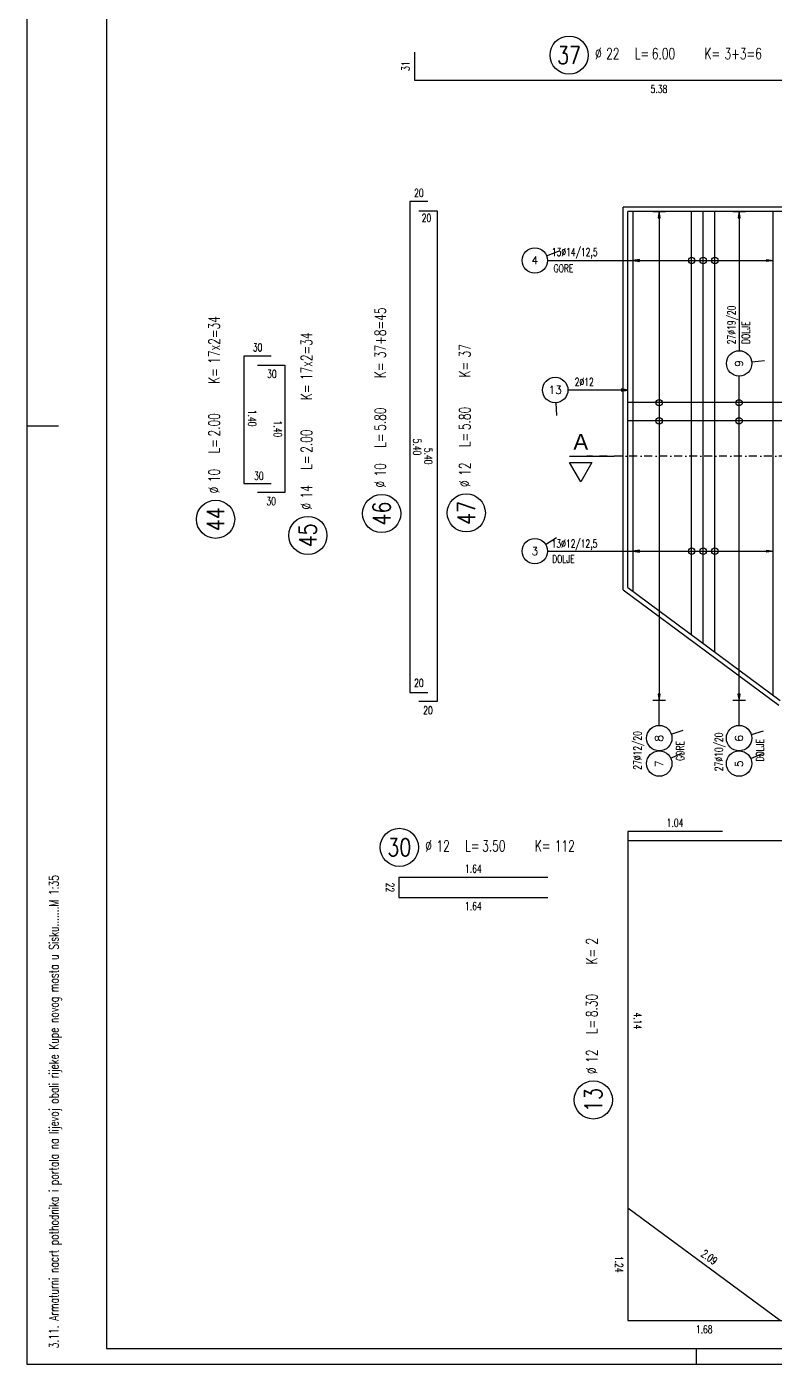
# Model space of a CAD drawing. Extents: x 14889 to 20301, y 1178 to 4297.
# Drawn here: x 14889 to 15711, y 1373 to 2845 of the extents above; entities that cross this region are included whole.
import ezdxf
from ezdxf.enums import TextEntityAlignment as Align

# ---------------------------------------------------------------- set-up
doc = ezdxf.new("R2010")
doc.units = 0
doc.header["$LTSCALE"] = 35
doc.linetypes.add('CENTER', pattern=[0.47, 0.25, -0.1, 0.02, -0.1])
doc.linetypes.add('HIDDEN', pattern=[9.525, 6.35, -3.175])
for name, color, linetype in [('ARM', 1, 'CONTINUOUS'), ('ARM-I', 6, 'CONTINUOUS'), ('BETON', 7, 'CONTINUOUS'), ('BETON TANKO', 40, 'CONTINUOUS'), ('CRTICA', 7, 'CONTINUOUS'), ('FILE', 8, 'CONTINUOUS'), ('KOTE', 4, 'CONTINUOUS'), ('OSI', 2, 'CENTER'), ('TANKO', 8, 'CONTINUOUS'), ('TEKST', 7, 'CONTINUOUS')]:
    doc.layers.add(name, color=color, linetype=linetype)
doc.styles.add('KOTE', font='romans.shx', dxfattribs={"width": 0.7})
doc.styles.add('NASLOV', font='ARIAL.TTF')
doc.styles.get("Standard").update_dxf_attribs({"font": 'romans.shx', "width": 0.9})

# ---------------------------------------------------------------- blocks, each defined once
blk = doc.blocks.new('POZ')
at = {"layer": 'ARM-I'}
blk.add_circle((0, 0), 0.6, dxfattribs=at)
at = {"layer": 'ARM', "width": 0.7}
for s, p in [('%%c', (0.814, -0.125)), ('L=', (2.064, -0.125)), ('K=', (4.256, -0.125))]:
    blk.add_text(s, height=0.35, dxfattribs=at).set_placement(p)
for tag, p in [('VA', (0.879, 0.435)), ('FI', (1.162, -0.13)), ('DUZ', (2.598, -0.13)), ('KOM', (4.881, -0.13))]:
    blk.add_attdef(tag, p, '', height=0.35, dxfattribs=at)
at = {"layer": 'ARM', "width": 0.7, "flags": 1}
for tag, p in [('TIP', (1.038, -0.896)), ('A', (1.162, -1.411)), ('B', (1.162, -1.918)), ('C', (1.162, -2.426)), ('D', (1.162, -2.934)), ('E', (1.162, -3.441)), ('F', (1.162, -3.949)), ('G', (1.162, -4.457)), ('H', (1.162, -4.964)), ('I', (1.162, -5.472)), ('J', (1.162, -5.98)), ('K', (1.162, -6.487)), ('L', (1.162, -6.995)), ('M', (1.162, -7.503)), ('N', (1.162, -8.011))]:
    blk.add_attdef(tag, p, '', height=0.35, dxfattribs=at)
at = {"layer": 'ARM-I', "width": 0.8}
blk.add_attdef('POZ', text='', height=0.55, dxfattribs=at).set_placement((0, 0), align=Align.MIDDLE)
blk = doc.blocks.new('S')
at = {"layer": 'KOTE', "color": 9}
blk.add_line((0, 1), (0, -1), dxfattribs=at)
blk.add_lwpolyline([(-1, 0.17), (-1, -0.17), (0, 0)], close=True, dxfattribs=at)
at = {"layer": 'KOTE', "color": 9, "linetype": 'ByBlock'}
blk.add_solid([(-1, 0.17), (-1, -0.17), (0, 0)], dxfattribs=at)
blk = doc.blocks.new('P')
at = {"layer": 'KOTE'}
blk.add_circle((0, 0), 0.4, dxfattribs=at)
blk.add_attdef('P', text='', height=0.25, dxfattribs=at).set_placement((-0.004, 0.004), align=Align.MIDDLE)
blk = doc.blocks.new('STR')
at = {"layer": 'KOTE', "color": 9}
blk.add_lwpolyline([(-1, 0.17), (-1, -0.17), (0, 0)], close=True, dxfattribs=at)
at = {"layer": 'KOTE', "color": 9, "linetype": 'ByBlock'}
blk.add_solid([(-1, 0.17), (-1, -0.17), (0, 0)], dxfattribs=at)

msp = doc.modelspace()

# ---------------------------------------------------------------- linework, layer by layer
at = {"layer": 'ARM'}
for p, q in [((15795.3, 2641.3), (15550.3, 2641.3)), ((15550.3, 2227.7), (15550.3, 2641.3)), ((15556.3, 2223.2), (15556.3, 2641.3)), ((15620.5, 2175.6), (15620.5, 2641.3)), ((15633.3, 2166.1), (15633.3, 2641.3)), ((15646.1, 2156.6), (15646.1, 2641.3)), ((15710.3, 2108.9), (15710.3, 2641.3)), ((15795.3, 2431.1), (15550.3, 2431.1)), ((15795.3, 2411.1), (15550.3, 2411.1)), ((15550.3, 2227.7), (15717.9, 2103.3))]:
    msp.add_line(p, q, dxfattribs=at)
at = {"layer": 'ARM-I'}
for points in [[(15315.6, 2816.8), (15315.6, 2785.8), (15853.6, 2785.8), (15853.6, 2816.8)], [(15330.6, 2652.3), (15310.6, 2652.3), (15310.6, 2112.3), (15330.6, 2112.3)], [(15320.6, 2642.3), (15340.6, 2642.3), (15340.6, 2102.3), (15320.6, 2102.3)], [(15158.2, 2482.3), (15128.2, 2482.3), (15128.2, 2342.3), (15158.2, 2342.3)], [(15143.2, 2472.3), (15173.2, 2472.3), (15173.2, 2332.3), (15143.2, 2332.3)], [(15654.3, 1959.2), (15550.3, 1959.2), (15550.3, 1545.2), (15718.3, 1421.2), (15821.3, 1421.2)], [(15550.3, 1949.2), (16235.3, 1949.2)], [(15462.5, 1908.7), (15298.5, 1908.7), (15298.5, 1886.7), (15462.5, 1886.7)]]:
    msp.add_lwpolyline(points, dxfattribs=at)
at = {"layer": 'BETON'}
for points in [[(14889.4, 1373.1), (19511, 1373.1), (19511, 4296.7), (14889.4, 4296.7)], [(14976.9, 1390.6), (19493.5, 1390.6), (19493.5, 4279.2), (14976.9, 4279.2)]]:
    msp.add_lwpolyline(points, close=True, dxfattribs=at)
at = {"layer": 'BETON TANKO'}
for p, q in [((15795.3, 2646.3), (15545.3, 2646.3)), ((15545.3, 2225.2), (15545.3, 2646.3)), ((15545.3, 2225.2), (15716.3, 2098.3))]:
    msp.add_line(p, q, dxfattribs=at)
at = {"layer": 'CRTICA'}
for p, q in [((15461.1, 2592.6), (15474.2, 2597.8)), ((15686.7, 2475.9), (15700.6, 2477.5)), ((15471.3, 2431), (15472, 2417)), ((15459.9, 2275.2), (15471.8, 2282.6)), ((15598.1, 2066.5), (15611.4, 2070.9)), ((15686.2, 2066), (15699.6, 2070)), ((15597.6, 2039.9), (15610.3, 2045.8)), ((15685.6, 2039.4), (15698.5, 2044.9))]:
    msp.add_line(p, q, dxfattribs=at)
at = {"layer": 'FILE'}
for p, q in [((14889.4, 2405.6), (14924.4, 2405.6)), ((15626, 1373.1), (15626, 1390.6))]:
    msp.add_line(p, q, dxfattribs=at)
at = {"layer": 'KOTE'}
for centre in [(15620.5, 2587.5), (15633.3, 2587.5), (15646.1, 2587.5), (15584.9, 2431.1), (15672.7, 2431.1), (15584.9, 2411.1), (15672.7, 2411.1), (15620.5, 2267.7), (15633.3, 2267.7), (15646.1, 2267.7)]:
    msp.add_circle(centre, 3.5, dxfattribs=at)
at = {"layer": 'OSI'}
msp.add_line((17008.3, 2372.3), (15505.3, 2372.3), dxfattribs=at)
at = {"layer": 'TANKO'}
for p, q in [((15584.9, 2641.3), (15584.9, 2103.3)), ((15672.8, 2641.3), (15672.8, 2488.3)), ((15462.1, 2587.5), (15710.3, 2587.5)), ((15672.7, 2076), (15672.8, 2460.3)), ((15550.3, 2445), (15484.5, 2445)), ((15462.1, 2267.7), (15710.3, 2267.7)), ((15584.9, 2076), (15584.9, 2103.3))]:
    msp.add_line(p, q, dxfattribs=at)
msp.add_lwpolyline([(15550.3, 1545.2), (15550.3, 1421.2), (15718.3, 1421.2)], dxfattribs=at)
at = {"layer": 'TEKST', "linetype": 'HIDDEN'}
msp.add_line((15486.3, 2372.3), (15535.3, 2372.3), dxfattribs=at)
at = {"layer": 'TEKST'}
msp.add_lwpolyline([(15486.3, 2365.3), (15510.8, 2365.3), (15498.6, 2344)], close=True, dxfattribs=at)

# ---------------------------------------------------------------- block references
at = {"layer": 'KOTE', "xscale": 35, "yscale": 35, "zscale": 35}
for p, values in [((15485.8, 2813.5), {'POZ': '37', 'FI': '22', 'DUZ': '6.00', 'KOM': '3+3=6'}), ((15299.1, 1941.8), {'POZ': '30', 'FI': '12', 'DUZ': '3.50', 'KOM': '112'})]:
    msp.add_blockref('POZ', p, dxfattribs=at).add_auto_attribs(values)
at = {"layer": 'KOTE', "yscale": 7, "zscale": 7}
for p, xscale, rotation in [((15584.9, 2641.3), 7, 90), ((15672.8, 2641.3), 7, 90), ((15556.3, 2587.5), 7, 179.9999999999939), ((15710.3, 2587.5), -7, 179.9999999999917), ((15556.3, 2267.7), 7, 179.9999999999939), ((15710.3, 2267.7), -7, 179.9999999999917), ((15584.9, 2103.3), 7, 270), ((15672.7, 2103.3), 7, 270)]:
    msp.add_blockref('S', p, dxfattribs=dict(at, xscale=xscale, rotation=rotation))
at = {"layer": 'KOTE'}
ref = msp.add_blockref('P', (15448.1, 2587.5), dxfattribs=dict(at, xscale=35, yscale=35, zscale=35))
ref.add_attrib('P', '4', dxfattribs={"height": 8.75}).set_placement((15448, 2587.7), align=Align.MIDDLE)
at = {"layer": 'KOTE', "xscale": 35, "yscale": 35, "zscale": 35, "rotation": 90}
for p, values in [((15279.7, 2309.1), {'POZ': '46', 'FI': '10', 'DUZ': '5.80', 'KOM': '37+8=45'}), ((15097, 2302.8), {'POZ': '44', 'FI': '10', 'DUZ': '2.00', 'KOM': '17x2=34'}), ((15198.5, 2285), {'POZ': '45', 'FI': '14', 'DUZ': '2.00', 'KOM': '17x2=34'}), ((15372.7, 2309.8), {'POZ': '47', 'FI': '12', 'DUZ': '5.80', 'KOM': '37'}), ((15512.4, 1663.9), {'POZ': '13', 'FI': '12', 'DUZ': '8.30', 'KOM': '2'})]:
    msp.add_blockref('POZ', p, dxfattribs=at).add_auto_attribs(values)
at = {"layer": 'KOTE'}
ref = msp.add_blockref('P', (15672.8, 2474.3), dxfattribs=dict(at, xscale=35, yscale=35, zscale=35, rotation=90))
ref.add_attrib('P', '9', dxfattribs={"height": 8.75, "rotation": 90}).set_placement((15672.6, 2474.2), align=Align.MIDDLE)
ref = msp.add_blockref('P', (15470.5, 2445), dxfattribs=dict(at, xscale=35, yscale=35, zscale=35))
ref.add_attrib('P', '13', dxfattribs={"height": 8.75}).set_placement((15470.4, 2445.1), align=Align.MIDDLE)
at = {"layer": 'KOTE', "xscale": 7, "yscale": 7, "zscale": 7}
msp.add_blockref('STR', (15550.3, 2445), dxfattribs=at)
at = {"layer": 'KOTE'}
ref = msp.add_blockref('P', (15448.1, 2267.7), dxfattribs=dict(at, xscale=35, yscale=35, zscale=35))
ref.add_attrib('P', '3', dxfattribs={"height": 8.75}).set_placement((15448, 2267.8), align=Align.MIDDLE)
ref = msp.add_blockref('P', (15584.9, 2062), dxfattribs=dict(at, xscale=35, yscale=35, zscale=35, rotation=90))
ref.add_attrib('P', '8', dxfattribs={"height": 8.75, "rotation": 90}).set_placement((15584.7, 2061.8), align=Align.MIDDLE)
ref = msp.add_blockref('P', (15672.7, 2062), dxfattribs=dict(at, xscale=35, yscale=35, zscale=35, rotation=90))
ref.add_attrib('P', '6', dxfattribs={"height": 8.75, "rotation": 90}).set_placement((15672.6, 2061.8), align=Align.MIDDLE)
ref = msp.add_blockref('P', (15584.9, 2034), dxfattribs=dict(at, xscale=35, yscale=35, zscale=35, rotation=90))
ref.add_attrib('P', '7', dxfattribs={"height": 8.75, "rotation": 90}).set_placement((15584.7, 2033.8), align=Align.MIDDLE)
ref = msp.add_blockref('P', (15672.7, 2034), dxfattribs=dict(at, xscale=35, yscale=35, zscale=35, rotation=90))
ref.add_attrib('P', '5', dxfattribs={"height": 8.75, "rotation": 90}).set_placement((15672.6, 2033.8), align=Align.MIDDLE)

# ---------------------------------------------------------------- texts
at = {"layer": 'FILE', "style": 'KOTE', "width": 0.7}
msp.add_text('3.11. Armaturni nacrt pothodnika i portala na lijevoj obali rijeke Kupe novog mosta u Sisku.......M 1:35', height=10.5, rotation=90, dxfattribs=at).set_placement((14924.4, 1390.6))
at = {"layer": 'KOTE', "style": 'KOTE', "width": 0.7}
for s, rotation, p in [('31', 90, (15306, 2801.3)), ('27%%c19/20', 90, (15665, 2516.6)), ('1.40', 270, (15137.3, 2414.1)), ('1.40', 270, (15165.5, 2402.3)), ('5.40', 270, (15318.6, 2382.3)), ('5.40', 270, (15331, 2372.3)), ('22', 270, (15288.9, 1897.7)), ('4.14', 270, (15561.2, 1750.9)), ('1.24', 270, (15540.7, 1483.2)), ('2.09', 323.5691, (15640, 1490.9))]:
    msp.add_text(s, height=8.75, rotation=rotation, dxfattribs=at).set_placement(p, align=Align.MIDDLE)
for s, p in [('5.38', (15584.6, 2776.2)), ('20', (15320.6, 2661.9)), ('20', (15328.9, 2634.3)), ('13%%c14/12,5', (15491.9, 2596.2)), ('30', (15143.2, 2491.9)), ('30', (15158.9, 2462.7)), ('2%%C12', (15502.4, 2453.9)), ('30', (15144.6, 2350.5)), ('30', (15158.2, 2322.7)), ('13%%c12/12,5', (15491.7, 2275.4)), ('20', (15320.6, 2122.7)), ('20', (15330.6, 2092.6)), ('1.04', (15602.3, 1968.8)), ('1.64', (15380.5, 1918.3)), ('1.64', (15380.5, 1877.1)), ('1.68', (15634.3, 1411.5))]:
    msp.add_text(s, height=8.75, dxfattribs=at).set_placement(p, align=Align.MIDDLE)
for s, p in [('GORE', (15490.5, 2574.5)), ('DOLJE', (15492, 2254.7))]:
    msp.add_text(s, height=8.75, dxfattribs=at).set_placement(p, align=Align.RIGHT)
for s, p in [('DOLJE', (15684.5, 2520.6)), ('27%%c12/20', (15565.3, 2069.7)), ('27%%c10/20', (15654.8, 2068.1)), ('DOLJE', (15700.1, 2061.1)), ('GORE', (15612.2, 2058.8))]:
    msp.add_text(s, height=8.75, rotation=90, dxfattribs=at).set_placement(p, align=Align.RIGHT)
at = {"layer": 'TEKST', "style": 'NASLOV'}
msp.add_text('A', height=17.5, dxfattribs=at).set_placement((15498.6, 2388), align=Align.MIDDLE)

doc.saveas('drawing.dxf')
